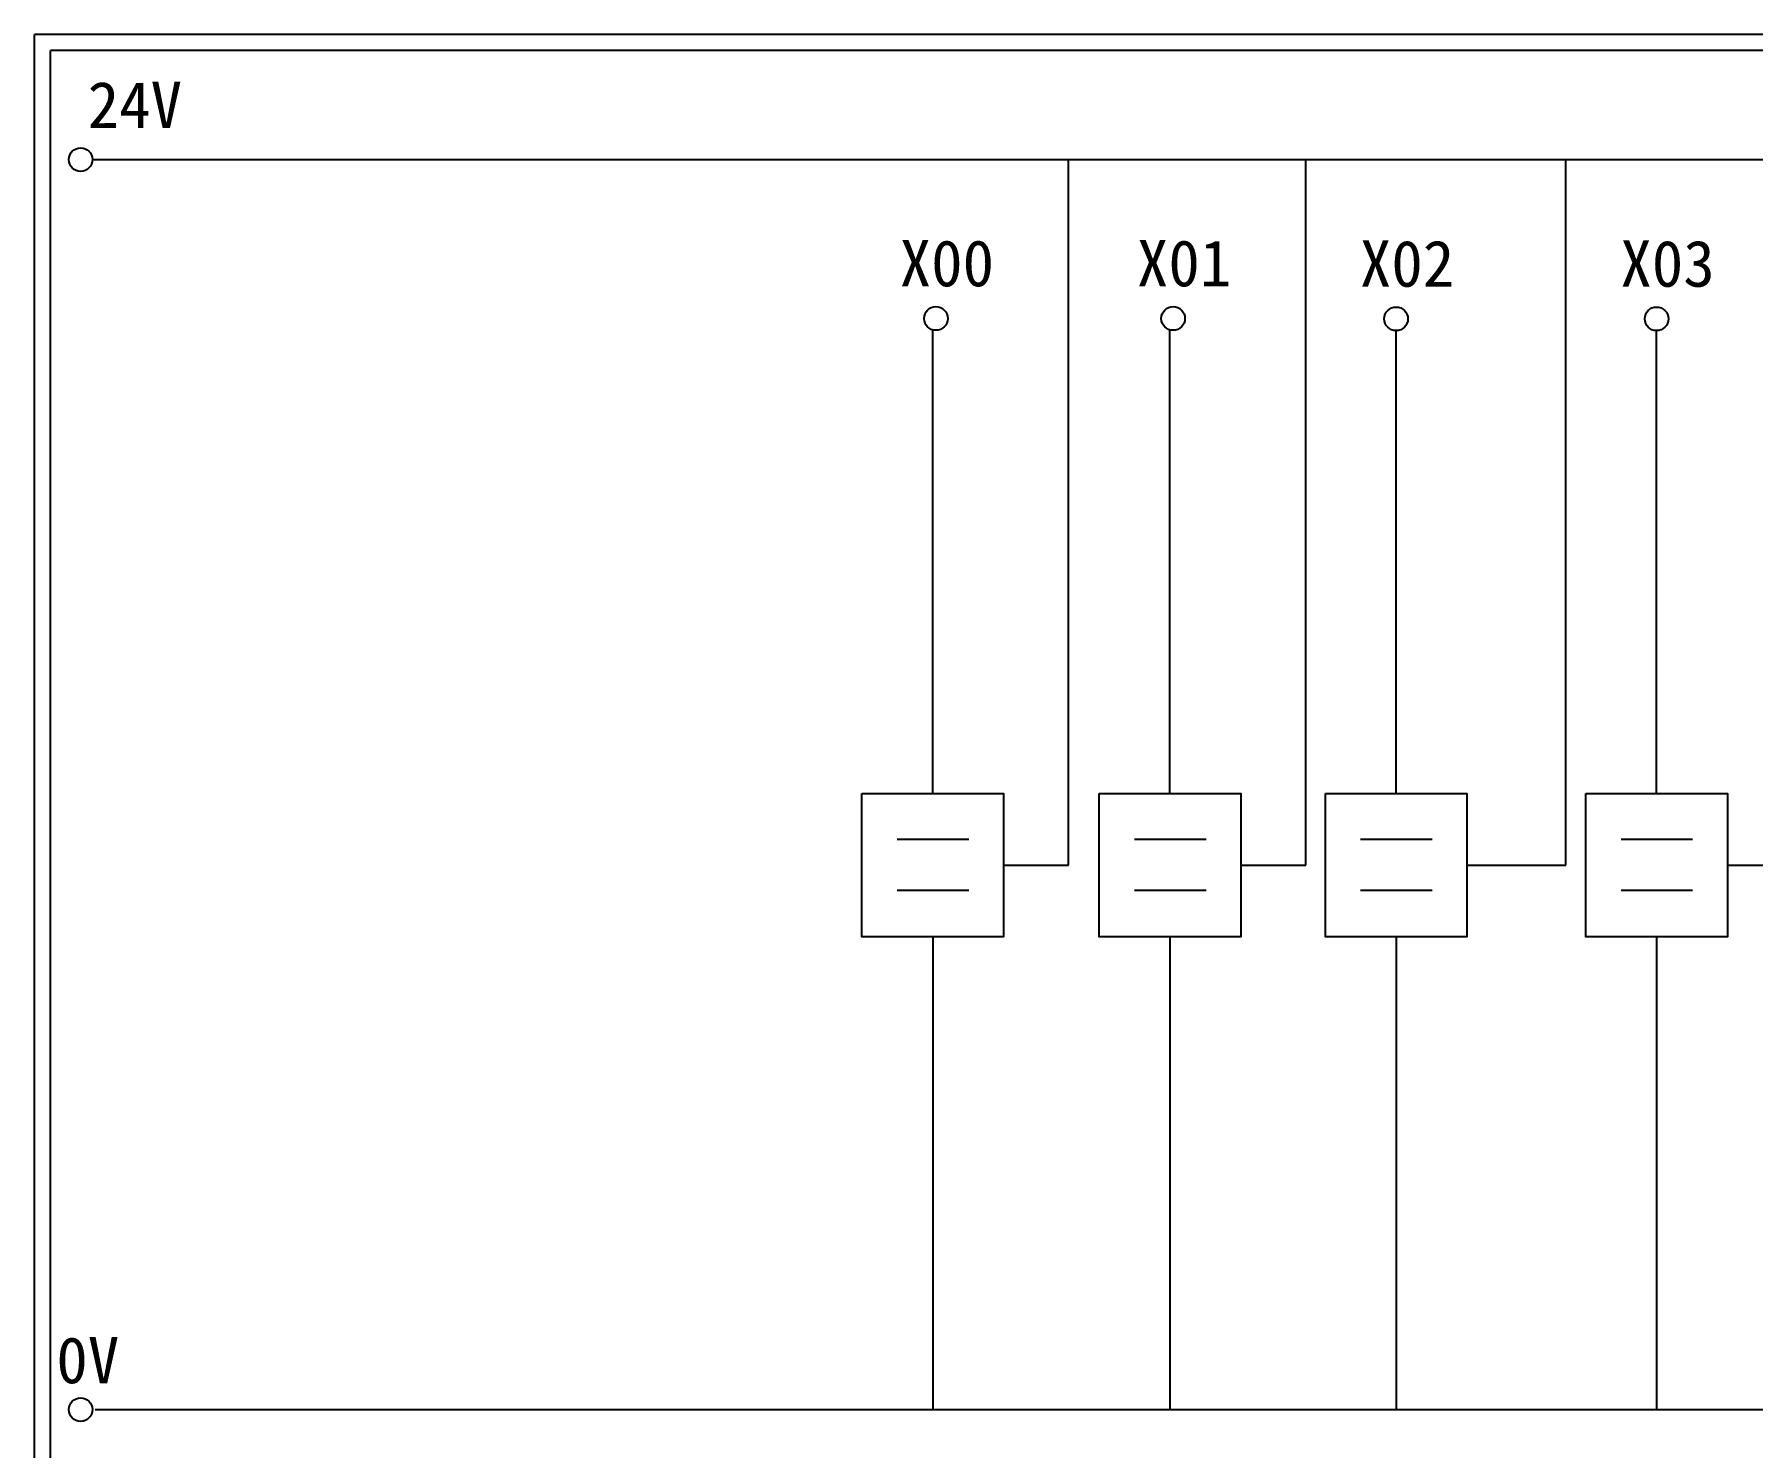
# Model space of a CAD drawing. Extents: x 275 to 562, y 265 to 469.
# Drawn here: x 274.9 to 408.7, y 358.9 to 468.9 of the extents above; entities that cross this region are included whole.
import ezdxf

# ---------------------------------------------------------------- set-up
doc = ezdxf.new("R2010")
doc.units = 0
doc.layers.get('0').update_dxf_attribs({"linetype": 'CONTINUOUS'})
doc.layers.add('圖框層', color=7, linetype='CONTINUOUS')
doc.layers.add('標尺寸層', color=3, linetype='CONTINUOUS')
doc.styles.add('STSL', font='kaiu.ttf')

msp = doc.modelspace()

# ---------------------------------------------------------------- linework, layer by layer
for p, q in [((355.42, 404.26), (355.42, 459.17)), ((373.89, 404.26), (373.89, 459.17)), ((394.14, 404.26), (394.14, 459.17)), ((344.84, 409.84), (344.84, 445.86)), ((363.31, 409.84), (363.31, 445.86)), ((380.92, 409.84), (380.92, 445.86)), ((401.2, 409.84), (401.2, 445.86)), ((350.36, 404.26), (355.42, 404.26)), ((368.82, 404.26), (373.89, 404.26)), ((386.43, 404.26), (394.14, 404.26)), ((406.71, 404.26), (414.42, 404.26)), ((344.84, 398.68), (344.84, 361.9)), ((363.31, 398.68), (363.31, 361.9)), ((380.92, 398.68), (380.92, 361.9)), ((401.2, 398.68), (401.2, 361.9))]:
    msp.add_line(p, q)
for points in [[(339.33, 409.84), (350.36, 409.84), (350.36, 398.68), (339.33, 398.68)], [(357.8, 409.84), (368.82, 409.84), (368.82, 398.68), (357.8, 398.68)], [(375.41, 409.84), (386.43, 409.84), (386.43, 398.68), (375.41, 398.68)], [(395.68, 409.84), (406.71, 409.84), (406.71, 398.68), (395.68, 398.68)]]:
    msp.add_lwpolyline(points, close=True)
at = {"layer": '圖框層', "color": 7}
for p, q in [((561.9, 468.91), (274.9, 468.91)), ((274.9, 264.95), (274.9, 468.91)), ((560.65, 467.66), (276.15, 467.66)), ((276.15, 266.2), (276.15, 467.66))]:
    msp.add_line(p, q, dxfattribs=at)
at = {"layer": '標尺寸層', "color": 7}
for p, q in [((279.42, 459.17), (557.02, 459.17)), ((342.08, 406.29), (347.65, 406.29)), ((360.55, 406.29), (366.12, 406.29)), ((378.16, 406.29), (383.73, 406.29)), ((398.43, 406.29), (404, 406.29)), ((342.08, 402.32), (347.65, 402.32)), ((360.55, 402.32), (366.12, 402.32)), ((378.16, 402.32), (383.73, 402.32)), ((398.43, 402.32), (404, 402.32)), ((279.63, 361.9), (557.5, 361.9))]:
    msp.add_line(p, q, dxfattribs=at)
for centre in [(278.5, 459.17), (345.09, 446.81), (363.56, 446.81), (380.92, 446.78), (401.2, 446.78), (278.5, 361.9)]:
    msp.add_circle(centre, 0.92, dxfattribs=at)

# ---------------------------------------------------------------- texts
at = {"layer": '圖框層', "color": 4, "style": 'STSL'}
for s, p in [('24V', (279.05, 461.63)), ('X00', (342.27, 449.31)), ('X01 ', (360.74, 449.31)), ('X02 ', (378.1, 449.28)), ('X03 ', (398.38, 449.28)), ('0V', (276.61, 363.95))]:
    msp.add_text(s, height=3.6, dxfattribs=at).set_placement(p)

doc.saveas('drawing.dxf')
